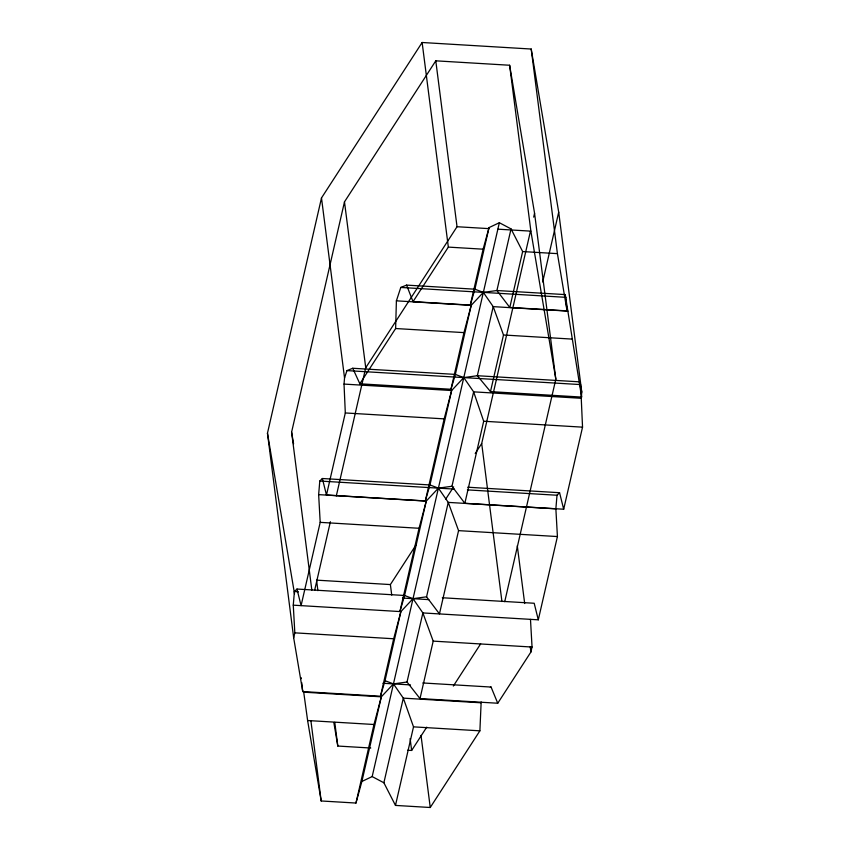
<?xml version="1.0" encoding="UTF-8"?>
<svg xmlns="http://www.w3.org/2000/svg" width="850" height="850" viewBox="0 0 850 850"><rect width="100%" height="100%" fill="white"/><g stroke="black" fill="none" stroke-linecap="round" stroke-linejoin="round"><path stroke-width="1.27" d="M359.848 383.796L395.632 328.525L396.397 300.836L400.786 287.449L406.587 285.111L474.906 289.202L483.342 292.389L496.899 290.519L565.218 294.599L581.602 397.078L490.482 391.616L477.339 375.721L493.202 306.638L483.342 292.389L471.208 305.32L463.973 332.616L450.967 389.257L359.848 383.796L352.75 368.263L346.949 370.6L344.547 377.942L344.027 384.083L345.312 412.951L326.474 495.019L425.319 500.937L429.962 484.946L451.637 390.533L463.781 377.591L477.339 375.721L579.934 381.862L581.761 392.137L581.251 398.289L582.537 427.157L563.688 509.224L464.844 503.306L451.956 486.264L473.631 391.85L463.781 377.591L455.345 374.404L352.75 368.263M303.599 691.316L307.615 720.524L321.172 800.966L355.959 803.048L361.888 781.458L372.172 776.581L383.881 782.776L395.473 805.418L430.249 807.5L479.889 730.83L481.164 701.951M530.485 619.374L532.047 647.041L530.899 652.046L497.749 703.237L420.006 698.583L433.192 641.123L422.875 612.935L413.015 598.676L400.881 611.617L385.018 680.701L380.481 696.224L302.738 691.571L293.675 637.84L294.822 632.846L293.271 605.168L294.408 591.579L296.969 589.05L404.579 595.489L413.015 598.676L426.572 596.806L439.45 613.902L458.564 530.634L448.258 502.392L438.398 488.134L429.962 484.946L322.352 478.507L319.791 481.036L318.644 494.626L320.195 522.357L301.081 605.614L296.969 589.05M420.006 698.583L407.012 682.019L422.875 612.935L538.294 619.82L557.419 536.552L555.868 508.831L557.005 495.242L559.566 492.713L563.688 509.224M293.675 637.84L267.463 433.234L321.491 197.954L422.131 42.5L531.207 49.034L558.705 212.16L581.761 392.137M311.844 590.155L291.603 432.151L344.484 201.854L435.784 60.828L509.628 65.248L534.565 213.233L555.826 379.132L504.73 601.673M314.638 590.293L330.384 521.719M336.324 495.848L365.734 367.752L457.034 226.727L435.784 60.828M355.959 803.048L373.989 724.497L381.321 696.819L393.454 683.889L407.012 682.019M380.481 696.224L393.678 638.764L400.881 611.617L293.271 605.168M318.644 494.626L426.264 501.075L419.05 528.275L399.925 611.532L404.579 595.489L426.264 501.075L438.398 488.134L451.956 486.264M425.319 500.937L444.168 418.869L451.637 390.533L344.027 384.083M406.587 285.111L413.026 301.665L470.284 305.086L483.119 249.188L489.047 227.598L499.343 222.721L511.041 228.905L522.644 251.558L509.809 307.456L567.067 310.888L565.218 294.599M361.888 781.458L381.321 696.819L303.737 692.176M489.047 227.598L474.906 289.202L470.284 305.086M372.172 776.581L499.343 222.721M383.881 782.776L403.314 698.137L393.454 683.889L385.018 680.701M426.572 596.806L448.258 502.392L555.868 508.831M511.041 228.905L496.899 290.519L509.809 307.456M395.473 805.418L413.514 726.856L403.314 698.137L480.898 702.78M464.844 503.306L483.682 421.239L473.631 391.85L581.251 398.289M490.482 391.616L503.487 334.985L493.202 306.638L568.002 311.111M475.224 453.528L481.695 443.53L530.411 231.349M533.683 217.122L534.565 213.233M542.683 281.966L558.705 212.16M450.967 389.257L455.345 374.404L471.208 305.32L396.397 300.836M413.026 301.665L448.343 247.106L422.131 42.5M391.733 595.096L390.384 584.566L416.266 544.584M445.751 499.056L453.656 486.848M407.681 750.231L411.644 750.465L426.743 727.143M453.337 686.056L480.654 643.854M490.354 687.342L491.077 687.055L497.749 703.237M457.034 226.727L488.686 228.618M497.909 229.171L530.878 231.147L555.826 379.132M448.343 247.106L483.119 249.188M522.644 251.558L557.419 253.64L567.067 310.888M400.786 287.449L565.909 297.33M395.632 328.525L463.973 332.616M503.487 334.985L571.827 339.076M346.949 370.6L580.614 384.593M345.312 412.951L444.168 418.869M483.682 421.239L582.537 427.157M467.702 487.209L559.566 492.713M319.791 481.036L454.219 489.09M467.394 489.876L557.005 495.242M320.195 522.357L419.05 528.275M458.564 530.634L557.419 536.552M390.384 584.566L316.551 580.146L317.9 590.676M442.319 597.752L534.193 603.256L538.294 619.82M294.408 591.579L298.361 591.823M402.475 598.049L428.836 599.633M294.822 632.846L393.678 638.764M433.192 641.123L532.047 647.041M422.779 682.964L491.077 687.055M382.957 683.262L410.507 684.909M307.615 720.524L373.989 724.497M413.514 726.856L479.889 730.83M333.869 722.681L337.801 746.045L370.77 748.021M322.352 478.507L326.474 495.019M291.603 432.151L293.579 443.838M267.463 433.234L294.525 593.757M531.207 49.034L557.419 253.64M509.628 65.248L530.878 231.147M517.289 545.806L524.684 603.521M530.23 646.797L530.899 652.046M481.695 443.53L501.936 601.534M421.016 735.367L430.249 807.5M344.484 201.854L365.734 367.752M410.125 738.618L411.644 750.465M321.491 197.954L344.547 377.942M334.772 722.341L337.801 746.045M310.93 720.959L321.172 800.966M301.176 677.662L301.283 678.651M301.729 682.624L302.175 686.598M302.292 687.597L302.738 691.571M579.934 381.862L581.602 397.078"/></g></svg>
